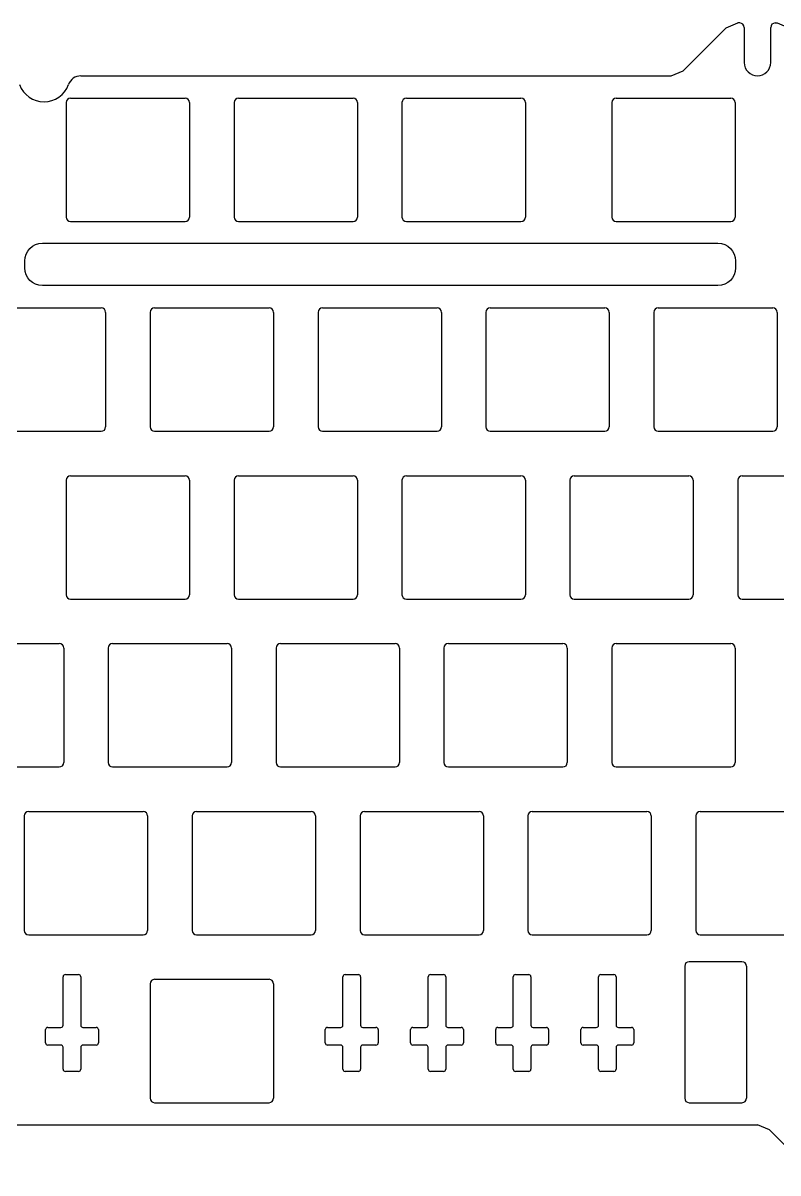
# Model space of a CAD drawing. Extents: x 0 to 348, y -125 to 6.
# Drawn here: x 121.4 to 207.1, y -124.5 to 6 of the extents above; entities that cross this region are included whole.
import ezdxf

# ---------------------------------------------------------------- set-up
doc = ezdxf.new("R2010")
doc.units = 0
doc.header["$MEASUREMENT"] = 0
doc.layers.get('0').update_dxf_attribs({"linetype": 'CONTINUOUS'})

msp = doc.modelspace()

# ---------------------------------------------------------------- linework, layer by layer
at = {"color": 0}
for p, q in [((201.25, 5.46), (196.36, 0.57)), ((202.79, 6), (202.55, 6)), ((203.29, 5.5), (203.29, 1.5)), ((206.29, 1.5), (206.29, 5.5)), ((206.79, 6), (207.02, 6)), ((128.01, 0), (194.98, 0)), ((126.85, -2.52), (139.85, -2.52)), ((126.85, -2.52), (139.85, -2.52)), ((145.9, -2.52), (158.9, -2.52)), ((145.9, -2.52), (158.9, -2.52)), ((164.95, -2.52), (177.95, -2.52)), ((164.95, -2.52), (177.95, -2.52)), ((188.76, -2.52), (201.76, -2.52)), ((188.76, -2.52), (201.76, -2.52)), ((126.35, -3.02), (126.35, -16.02)), ((126.35, -3.02), (126.35, -16.02)), ((140.35, -3.02), (140.35, -16.02)), ((140.35, -3.02), (140.35, -16.02)), ((145.4, -3.02), (145.4, -16.02)), ((145.4, -3.02), (145.4, -16.02)), ((159.4, -3.02), (159.4, -16.02)), ((159.4, -3.02), (159.4, -16.02)), ((164.45, -3.02), (164.45, -16.02)), ((164.45, -3.02), (164.45, -16.02)), ((178.45, -3.02), (178.45, -16.02)), ((178.45, -3.02), (178.45, -16.02)), ((188.26, -3.02), (188.26, -16.02)), ((188.26, -3.02), (188.26, -16.02)), ((202.26, -3.02), (202.26, -16.02)), ((202.26, -3.02), (202.26, -16.02)), ((126.85, -16.52), (139.85, -16.52)), ((126.85, -16.52), (139.85, -16.52)), ((145.9, -16.52), (158.9, -16.52)), ((145.9, -16.52), (158.9, -16.52)), ((164.95, -16.52), (177.95, -16.52)), ((164.95, -16.52), (177.95, -16.52)), ((188.76, -16.52), (201.76, -16.52)), ((188.76, -16.52), (201.76, -16.52)), ((117.33, -26.34), (130.32, -26.34)), ((117.33, -26.34), (130.32, -26.34)), ((130.82, -26.84), (130.82, -39.84)), ((130.82, -26.84), (130.82, -39.84)), ((135.88, -26.84), (135.88, -39.84)), ((135.88, -26.84), (135.88, -39.84)), ((136.38, -26.34), (149.38, -26.34)), ((136.38, -26.34), (149.38, -26.34)), ((149.88, -26.84), (149.88, -39.84)), ((149.88, -26.84), (149.88, -39.84)), ((154.93, -26.84), (154.93, -39.84)), ((154.93, -26.84), (154.93, -39.84)), ((155.43, -26.34), (168.43, -26.34)), ((155.43, -26.34), (168.43, -26.34)), ((168.93, -26.84), (168.93, -39.84)), ((168.93, -26.84), (168.93, -39.84)), ((173.97, -26.84), (173.97, -39.84)), ((173.97, -26.84), (173.97, -39.84)), ((174.47, -26.34), (187.47, -26.34)), ((174.47, -26.34), (187.47, -26.34)), ((187.97, -26.84), (187.97, -39.84)), ((187.97, -26.84), (187.97, -39.84)), ((193.03, -26.84), (193.03, -39.84)), ((193.03, -26.84), (193.03, -39.84)), ((193.53, -26.34), (206.53, -26.34)), ((193.53, -26.34), (206.53, -26.34)), ((207.03, -26.84), (207.03, -39.84)), ((207.03, -26.84), (207.03, -39.84)), ((117.33, -40.34), (130.32, -40.34)), ((117.33, -40.34), (130.32, -40.34)), ((136.38, -40.34), (149.38, -40.34)), ((136.38, -40.34), (149.38, -40.34)), ((155.43, -40.34), (168.43, -40.34)), ((155.43, -40.34), (168.43, -40.34)), ((174.47, -40.34), (187.47, -40.34)), ((174.47, -40.34), (187.47, -40.34)), ((193.53, -40.34), (206.53, -40.34)), ((193.53, -40.34), (206.53, -40.34)), ((126.85, -45.39), (139.85, -45.39)), ((126.85, -45.39), (139.85, -45.39)), ((145.9, -45.39), (158.9, -45.39)), ((145.9, -45.39), (158.9, -45.39)), ((164.95, -45.39), (177.95, -45.39)), ((164.95, -45.39), (177.95, -45.39)), ((184, -45.39), (197, -45.39)), ((184, -45.39), (197, -45.39)), ((203.05, -45.39), (216.05, -45.39)), ((203.05, -45.39), (216.05, -45.39)), ((126.35, -45.89), (126.35, -58.89)), ((126.35, -45.89), (126.35, -58.89)), ((140.35, -45.89), (140.35, -58.89)), ((140.35, -45.89), (140.35, -58.89)), ((145.4, -45.89), (145.4, -58.89)), ((145.4, -45.89), (145.4, -58.89)), ((159.4, -45.89), (159.4, -58.89)), ((159.4, -45.89), (159.4, -58.89)), ((164.45, -45.89), (164.45, -58.89)), ((164.45, -45.89), (164.45, -58.89)), ((178.45, -45.89), (178.45, -58.89)), ((178.45, -45.89), (178.45, -58.89)), ((183.5, -45.89), (183.5, -58.89)), ((183.5, -45.89), (183.5, -58.89)), ((197.5, -45.89), (197.5, -58.89)), ((197.5, -45.89), (197.5, -58.89)), ((202.55, -45.89), (202.55, -58.89)), ((202.55, -45.89), (202.55, -58.89)), ((126.85, -59.39), (139.85, -59.39)), ((126.85, -59.39), (139.85, -59.39)), ((145.9, -59.39), (158.9, -59.39)), ((145.9, -59.39), (158.9, -59.39)), ((164.95, -59.39), (177.95, -59.39)), ((164.95, -59.39), (177.95, -59.39)), ((184, -59.39), (197, -59.39)), ((184, -59.39), (197, -59.39)), ((203.05, -59.39), (216.05, -59.39)), ((203.05, -59.39), (216.05, -59.39)), ((112.56, -64.44), (125.56, -64.44)), ((112.56, -64.44), (125.56, -64.44)), ((126.06, -64.94), (126.06, -77.94)), ((126.06, -64.94), (126.06, -77.94)), ((131.11, -64.94), (131.11, -77.94)), ((131.11, -64.94), (131.11, -77.94)), ((131.61, -64.44), (144.61, -64.44)), ((131.61, -64.44), (144.61, -64.44)), ((145.11, -64.94), (145.11, -77.94)), ((145.11, -64.94), (145.11, -77.94)), ((150.16, -64.94), (150.16, -77.94)), ((150.16, -64.94), (150.16, -77.94)), ((150.66, -64.44), (163.66, -64.44)), ((150.66, -64.44), (163.66, -64.44)), ((164.16, -64.94), (164.16, -77.94)), ((164.16, -64.94), (164.16, -77.94)), ((169.21, -64.94), (169.21, -77.94)), ((169.21, -64.94), (169.21, -77.94)), ((169.71, -64.44), (182.71, -64.44)), ((169.71, -64.44), (182.71, -64.44)), ((183.21, -64.94), (183.21, -77.94)), ((183.21, -64.94), (183.21, -77.94)), ((188.26, -64.94), (188.26, -77.94)), ((188.26, -64.94), (188.26, -77.94)), ((188.76, -64.44), (201.76, -64.44)), ((188.76, -64.44), (201.76, -64.44)), ((202.26, -64.94), (202.26, -77.94)), ((202.26, -64.94), (202.26, -77.94)), ((112.56, -78.44), (125.56, -78.44)), ((112.56, -78.44), (125.56, -78.44)), ((131.61, -78.44), (144.61, -78.44)), ((131.61, -78.44), (144.61, -78.44)), ((150.66, -78.44), (163.66, -78.44)), ((150.66, -78.44), (163.66, -78.44)), ((169.71, -78.44), (182.71, -78.44)), ((169.71, -78.44), (182.71, -78.44)), ((188.76, -78.44), (201.76, -78.44)), ((188.76, -78.44), (201.76, -78.44)), ((122.09, -83.49), (135.09, -83.49)), ((122.09, -83.49), (135.09, -83.49)), ((141.14, -83.49), (154.14, -83.49)), ((141.14, -83.49), (154.14, -83.49)), ((160.19, -83.49), (173.19, -83.49)), ((160.19, -83.49), (173.19, -83.49)), ((179.24, -83.49), (192.24, -83.49)), ((179.24, -83.49), (192.24, -83.49)), ((198.29, -83.49), (211.29, -83.49)), ((198.29, -83.49), (211.29, -83.49)), ((121.59, -83.99), (121.59, -96.99)), ((121.59, -83.99), (121.59, -96.99)), ((135.59, -83.99), (135.59, -96.99)), ((135.59, -83.99), (135.59, -96.99)), ((140.64, -83.99), (140.64, -96.99)), ((140.64, -83.99), (140.64, -96.99)), ((154.64, -83.99), (154.64, -96.99)), ((154.64, -83.99), (154.64, -96.99)), ((159.69, -83.99), (159.69, -96.99)), ((159.69, -83.99), (159.69, -96.99)), ((173.69, -83.99), (173.69, -96.99)), ((173.69, -83.99), (173.69, -96.99)), ((178.74, -83.99), (178.74, -96.99)), ((178.74, -83.99), (178.74, -96.99)), ((192.74, -83.99), (192.74, -96.99)), ((192.74, -83.99), (192.74, -96.99)), ((197.79, -83.99), (197.79, -96.99)), ((197.79, -83.99), (197.79, -96.99)), ((122.09, -97.49), (135.09, -97.49)), ((122.09, -97.49), (135.09, -97.49)), ((141.14, -97.49), (154.14, -97.49)), ((141.14, -97.49), (154.14, -97.49)), ((160.19, -97.49), (173.19, -97.49)), ((160.19, -97.49), (173.19, -97.49)), ((179.24, -97.49), (192.24, -97.49)), ((179.24, -97.49), (192.24, -97.49)), ((198.29, -97.49), (211.29, -97.49)), ((198.29, -97.49), (211.29, -97.49)), ((196.53, -101.04), (196.53, -116.04)), ((196.53, -101.04), (196.53, -116.04)), ((203.03, -100.54), (197.03, -100.54)), ((203.03, -100.54), (197.03, -100.54)), ((203.53, -101.04), (203.53, -116.04)), ((203.53, -101.04), (203.53, -116.04)), ((126, -107.75), (126, -102.25)), ((126, -107.75), (126, -102.25)), ((126.25, -102), (127.75, -102)), ((126.25, -102), (127.75, -102)), ((128, -102.25), (128, -107.75)), ((128, -102.25), (128, -107.75)), ((135.88, -103.04), (135.88, -116.04)), ((135.88, -103.04), (135.88, -116.04)), ((136.38, -102.54), (149.38, -102.54)), ((136.38, -102.54), (149.38, -102.54)), ((149.88, -103.04), (149.88, -116.04)), ((149.88, -103.04), (149.88, -116.04)), ((157.75, -107.75), (157.75, -102.25)), ((157.75, -107.75), (157.75, -102.25)), ((158, -102), (159.5, -102)), ((158, -102), (159.5, -102)), ((159.75, -102.25), (159.75, -107.75)), ((159.75, -102.25), (159.75, -107.75)), ((167.42, -107.75), (167.42, -102.25)), ((167.42, -107.75), (167.42, -102.25)), ((167.67, -102), (169.17, -102)), ((167.67, -102), (169.17, -102)), ((169.42, -102.25), (169.42, -107.75)), ((169.42, -102.25), (169.42, -107.75)), ((177.08, -107.75), (177.08, -102.25)), ((177.08, -107.75), (177.08, -102.25)), ((177.33, -102), (178.83, -102)), ((177.33, -102), (178.83, -102)), ((179.08, -102.25), (179.08, -107.75)), ((179.08, -102.25), (179.08, -107.75)), ((186.75, -107.75), (186.75, -102.25)), ((186.75, -107.75), (186.75, -102.25)), ((187, -102), (188.5, -102)), ((187, -102), (188.5, -102)), ((188.75, -102.25), (188.75, -107.75)), ((188.75, -102.25), (188.75, -107.75)), ((124, -109.75), (124, -108.25)), ((124, -109.75), (124, -108.25)), ((124.25, -108), (125.75, -108)), ((124.25, -108), (125.75, -108)), ((128.25, -108), (129.75, -108)), ((128.25, -108), (129.75, -108)), ((130, -108.25), (130, -109.75)), ((130, -108.25), (130, -109.75)), ((155.75, -109.75), (155.75, -108.25)), ((155.75, -109.75), (155.75, -108.25)), ((156, -108), (157.5, -108)), ((156, -108), (157.5, -108)), ((160, -108), (161.5, -108)), ((160, -108), (161.5, -108)), ((161.75, -108.25), (161.75, -109.75)), ((161.75, -108.25), (161.75, -109.75)), ((165.42, -109.75), (165.42, -108.25)), ((165.42, -109.75), (165.42, -108.25)), ((165.67, -108), (167.17, -108)), ((165.67, -108), (167.17, -108)), ((169.67, -108), (171.17, -108)), ((169.67, -108), (171.17, -108)), ((171.42, -108.25), (171.42, -109.75)), ((171.42, -108.25), (171.42, -109.75)), ((175.08, -109.75), (175.08, -108.25)), ((175.08, -109.75), (175.08, -108.25)), ((175.33, -108), (176.83, -108)), ((175.33, -108), (176.83, -108)), ((179.33, -108), (180.83, -108)), ((179.33, -108), (180.83, -108)), ((181.08, -108.25), (181.08, -109.75)), ((181.08, -108.25), (181.08, -109.75)), ((184.75, -109.75), (184.75, -108.25)), ((184.75, -109.75), (184.75, -108.25)), ((185, -108), (186.5, -108)), ((185, -108), (186.5, -108)), ((189, -108), (190.5, -108)), ((189, -108), (190.5, -108)), ((190.75, -108.25), (190.75, -109.75)), ((190.75, -108.25), (190.75, -109.75)), ((125.75, -110), (124.25, -110)), ((125.75, -110), (124.25, -110)), ((126, -112.75), (126, -110.25)), ((126, -112.75), (126, -110.25)), ((128, -110.25), (128, -112.75)), ((128, -110.25), (128, -112.75)), ((129.75, -110), (128.25, -110)), ((129.75, -110), (128.25, -110)), ((157.5, -110), (156, -110)), ((157.5, -110), (156, -110)), ((157.75, -112.75), (157.75, -110.25)), ((157.75, -112.75), (157.75, -110.25)), ((159.75, -110.25), (159.75, -112.75)), ((159.75, -110.25), (159.75, -112.75)), ((161.5, -110), (160, -110)), ((161.5, -110), (160, -110)), ((167.17, -110), (165.67, -110)), ((167.17, -110), (165.67, -110)), ((167.42, -112.75), (167.42, -110.25)), ((167.42, -112.75), (167.42, -110.25)), ((169.42, -110.25), (169.42, -112.75)), ((169.42, -110.25), (169.42, -112.75)), ((171.17, -110), (169.67, -110)), ((171.17, -110), (169.67, -110)), ((176.83, -110), (175.33, -110)), ((176.83, -110), (175.33, -110)), ((177.08, -112.75), (177.08, -110.25)), ((177.08, -112.75), (177.08, -110.25)), ((179.08, -110.25), (179.08, -112.75)), ((179.08, -110.25), (179.08, -112.75)), ((180.83, -110), (179.33, -110)), ((180.83, -110), (179.33, -110)), ((186.5, -110), (185, -110)), ((186.5, -110), (185, -110)), ((186.75, -112.75), (186.75, -110.25)), ((186.75, -112.75), (186.75, -110.25)), ((188.75, -110.25), (188.75, -112.75)), ((188.75, -110.25), (188.75, -112.75)), ((190.5, -110), (189, -110)), ((190.5, -110), (189, -110)), ((127.75, -113), (126.25, -113)), ((127.75, -113), (126.25, -113)), ((159.5, -113), (158, -113)), ((159.5, -113), (158, -113)), ((169.17, -113), (167.67, -113)), ((169.17, -113), (167.67, -113)), ((178.83, -113), (177.33, -113)), ((178.83, -113), (177.33, -113)), ((188.5, -113), (187, -113)), ((188.5, -113), (187, -113)), ((136.38, -116.54), (149.38, -116.54)), ((136.38, -116.54), (149.38, -116.54)), ((197.03, -116.54), (203.03, -116.54)), ((197.03, -116.54), (203.03, -116.54)), ((103.49, -119.06), (204.78, -119.06)), ((211.05, -124.52), (206.16, -119.64))]:
    msp.add_line(p, q, dxfattribs=at)
for points in [[(201.25, 5.46), (202.55, 6)], [(207.02, 6), (208.33, 5.46)], [(194.98, 0), (196.36, 0.57)], [(206.16, -119.64), (204.78, -119.06)]]:
    msp.add_lwpolyline(points, dxfattribs=at)
for points in [[(121.65, -21, -0.4142), (123.65, -19)], [(200.3, -19, -0.4142), (202.3, -21)], [(123.65, -23.8, -0.414212), (121.65, -21.8)], [(202.3, -21.8, -0.4142), (200.3, -23.8)]]:
    msp.add_lwpolyline(points, format="xyb")
for points in [[(123.65, -19), (200.3, -19)], [(121.65, -21.8), (121.65, -21)], [(202.3, -21), (202.3, -21.8)], [(200.3, -23.8), (123.65, -23.8)]]:
    msp.add_lwpolyline(points)
for centre, radius, start, end in [((202.79, 5.5), 0.5, 0, 90), ((206.79, 5.5), 0.5, 90, 180), ((204.79, 1.5), 1.5, 180, 0), ((128.01, -1.5), 1.5, 90, 160.301), ((128.01, -1.5), 1.5, 90, 160.301), ((123.83, 0), 2.95, 199.699, 340.301), ((123.83, 0), 2.95, 199.699, 340.301), ((126.85, -3.02), 0.5, 90, 180), ((126.85, -3.02), 0.5, 90, 180), ((139.85, -3.02), 0.5, 0, 90), ((139.85, -3.02), 0.5, 0, 90), ((145.9, -3.02), 0.5, 90, 180), ((145.9, -3.02), 0.5, 90, 180), ((158.9, -3.02), 0.5, 0, 90), ((158.9, -3.02), 0.5, 0, 90), ((164.95, -3.02), 0.5, 90, 180), ((164.95, -3.02), 0.5, 90, 180), ((177.95, -3.02), 0.5, 0, 90), ((177.95, -3.02), 0.5, 0, 90), ((188.76, -3.02), 0.5, 90, 180), ((188.76, -3.02), 0.5, 90, 180), ((201.76, -3.02), 0.5, 0, 90), ((201.76, -3.02), 0.5, 0, 90), ((126.85, -16.02), 0.5, 180, 270), ((126.85, -16.02), 0.5, 180, 270), ((139.85, -16.02), 0.5, 270, 0), ((139.85, -16.02), 0.5, 270, 0), ((145.9, -16.02), 0.5, 180, 270), ((145.9, -16.02), 0.5, 180, 270), ((158.9, -16.02), 0.5, 270, 0), ((158.9, -16.02), 0.5, 270, 0), ((164.95, -16.02), 0.5, 180, 270), ((164.95, -16.02), 0.5, 180, 270), ((177.95, -16.02), 0.5, 270, 0), ((177.95, -16.02), 0.5, 270, 0), ((188.76, -16.02), 0.5, 180, 270), ((188.76, -16.02), 0.5, 180, 270), ((201.76, -16.02), 0.5, 270, 0), ((201.76, -16.02), 0.5, 270, 0), ((130.32, -26.84), 0.5, 0, 90), ((130.32, -26.84), 0.5, 0, 90), ((136.38, -26.84), 0.5, 90, 180), ((136.38, -26.84), 0.5, 90, 180), ((149.38, -26.84), 0.5, 0, 90), ((149.38, -26.84), 0.5, 0, 90), ((155.43, -26.84), 0.5, 90, 180), ((155.43, -26.84), 0.5, 90, 180), ((168.43, -26.84), 0.5, 0, 90), ((168.43, -26.84), 0.5, 0, 90), ((174.47, -26.84), 0.5, 90, 180), ((174.47, -26.84), 0.5, 90, 180), ((187.47, -26.84), 0.5, 0, 90), ((187.47, -26.84), 0.5, 0, 90), ((193.53, -26.84), 0.5, 90, 180), ((193.53, -26.84), 0.5, 90, 180), ((206.53, -26.84), 0.5, 0, 90), ((206.53, -26.84), 0.5, 0, 90), ((130.32, -39.84), 0.5, 270, 0), ((130.32, -39.84), 0.5, 270, 0), ((136.38, -39.84), 0.5, 180, 270), ((136.38, -39.84), 0.5, 180, 270), ((149.38, -39.84), 0.5, 270, 0), ((149.38, -39.84), 0.5, 270, 0), ((155.43, -39.84), 0.5, 180, 270), ((155.43, -39.84), 0.5, 180, 270), ((168.43, -39.84), 0.5, 270, 0), ((168.43, -39.84), 0.5, 270, 0), ((174.47, -39.84), 0.5, 180, 270), ((174.47, -39.84), 0.5, 180, 270), ((187.47, -39.84), 0.5, 270, 0), ((187.47, -39.84), 0.5, 270, 0), ((193.53, -39.84), 0.5, 180, 270), ((193.53, -39.84), 0.5, 180, 270), ((206.53, -39.84), 0.5, 270, 0), ((206.53, -39.84), 0.5, 270, 0), ((126.85, -45.89), 0.5, 90, 180), ((126.85, -45.89), 0.5, 90, 180), ((139.85, -45.89), 0.5, 0, 90), ((139.85, -45.89), 0.5, 0, 90), ((145.9, -45.89), 0.5, 90, 180), ((145.9, -45.89), 0.5, 90, 180), ((158.9, -45.89), 0.5, 0, 90), ((158.9, -45.89), 0.5, 0, 90), ((164.95, -45.89), 0.5, 90, 180), ((164.95, -45.89), 0.5, 90, 180), ((177.95, -45.89), 0.5, 0, 90), ((177.95, -45.89), 0.5, 0, 90), ((184, -45.89), 0.5, 90, 180), ((184, -45.89), 0.5, 90, 180), ((197, -45.89), 0.5, 0, 90), ((197, -45.89), 0.5, 0, 90), ((203.05, -45.89), 0.5, 90, 180), ((203.05, -45.89), 0.5, 90, 180), ((126.85, -58.89), 0.5, 180, 270), ((126.85, -58.89), 0.5, 180, 270), ((139.85, -58.89), 0.5, 270, 0), ((139.85, -58.89), 0.5, 270, 0), ((145.9, -58.89), 0.5, 180, 270), ((145.9, -58.89), 0.5, 180, 270), ((158.9, -58.89), 0.5, 270, 0), ((158.9, -58.89), 0.5, 270, 0), ((164.95, -58.89), 0.5, 180, 270), ((164.95, -58.89), 0.5, 180, 270), ((177.95, -58.89), 0.5, 270, 0), ((177.95, -58.89), 0.5, 270, 0), ((184, -58.89), 0.5, 180, 270), ((184, -58.89), 0.5, 180, 270), ((197, -58.89), 0.5, 270, 0), ((197, -58.89), 0.5, 270, 0), ((203.05, -58.89), 0.5, 180, 270), ((203.05, -58.89), 0.5, 180, 270), ((125.56, -64.94), 0.5, 0, 90), ((125.56, -64.94), 0.5, 0, 90), ((131.61, -64.94), 0.5, 90, 180), ((131.61, -64.94), 0.5, 90, 180), ((144.61, -64.94), 0.5, 0, 90), ((144.61, -64.94), 0.5, 0, 90), ((150.66, -64.94), 0.5, 90, 180), ((150.66, -64.94), 0.5, 90, 180), ((163.66, -64.94), 0.5, 0, 90), ((163.66, -64.94), 0.5, 0, 90), ((169.71, -64.94), 0.5, 90, 180), ((169.71, -64.94), 0.5, 90, 180), ((182.71, -64.94), 0.5, 0, 90), ((182.71, -64.94), 0.5, 0, 90), ((188.76, -64.94), 0.5, 90, 180), ((188.76, -64.94), 0.5, 90, 180), ((201.76, -64.94), 0.5, 0, 90), ((201.76, -64.94), 0.5, 0, 90), ((125.56, -77.94), 0.5, 270, 0), ((125.56, -77.94), 0.5, 270, 0), ((131.61, -77.94), 0.5, 180, 270), ((131.61, -77.94), 0.5, 180, 270), ((144.61, -77.94), 0.5, 270, 0), ((144.61, -77.94), 0.5, 270, 0), ((150.66, -77.94), 0.5, 180, 270), ((150.66, -77.94), 0.5, 180, 270), ((163.66, -77.94), 0.5, 270, 0), ((163.66, -77.94), 0.5, 270, 0), ((169.71, -77.94), 0.5, 180, 270), ((169.71, -77.94), 0.5, 180, 270), ((182.71, -77.94), 0.5, 270, 0), ((182.71, -77.94), 0.5, 270, 0), ((188.76, -77.94), 0.5, 180, 270), ((188.76, -77.94), 0.5, 180, 270), ((201.76, -77.94), 0.5, 270, 0), ((201.76, -77.94), 0.5, 270, 0), ((122.09, -83.99), 0.5, 90, 180), ((122.09, -83.99), 0.5, 90, 180), ((135.09, -83.99), 0.5, 0, 90), ((135.09, -83.99), 0.5, 0, 90), ((141.14, -83.99), 0.5, 90, 180), ((141.14, -83.99), 0.5, 90, 180), ((154.14, -83.99), 0.5, 0, 90), ((154.14, -83.99), 0.5, 0, 90), ((160.19, -83.99), 0.5, 90, 180), ((160.19, -83.99), 0.5, 90, 180), ((173.19, -83.99), 0.5, 0, 90), ((173.19, -83.99), 0.5, 0, 90), ((179.24, -83.99), 0.5, 90, 180), ((179.24, -83.99), 0.5, 90, 180), ((192.24, -83.99), 0.5, 0, 90), ((192.24, -83.99), 0.5, 0, 90), ((198.29, -83.99), 0.5, 90, 180), ((198.29, -83.99), 0.5, 90, 180), ((122.09, -96.99), 0.5, 180, 270), ((122.09, -96.99), 0.5, 180, 270), ((135.09, -96.99), 0.5, 270, 0), ((135.09, -96.99), 0.5, 270, 0), ((141.14, -96.99), 0.5, 180, 270), ((141.14, -96.99), 0.5, 180, 270), ((154.14, -96.99), 0.5, 270, 0), ((154.14, -96.99), 0.5, 270, 0), ((160.19, -96.99), 0.5, 180, 270), ((160.19, -96.99), 0.5, 180, 270), ((173.19, -96.99), 0.5, 270, 0), ((173.19, -96.99), 0.5, 270, 0), ((179.24, -96.99), 0.5, 180, 270), ((179.24, -96.99), 0.5, 180, 270), ((192.24, -96.99), 0.5, 270, 0), ((192.24, -96.99), 0.5, 270, 0), ((198.29, -96.99), 0.5, 180, 270), ((198.29, -96.99), 0.5, 180, 270), ((197.03, -101.04), 0.5, 90, 180), ((197.03, -101.04), 0.5, 90, 180), ((203.03, -101.04), 0.5, 0, 90), ((203.03, -101.04), 0.5, 0, 90), ((126.25, -102.25), 0.25, 90, 180), ((126.25, -102.25), 0.25, 90, 180), ((127.75, -102.25), 0.25, 0, 90), ((127.75, -102.25), 0.25, 0, 90), ((136.38, -103.04), 0.5, 90, 180), ((136.38, -103.04), 0.5, 90, 180), ((149.38, -103.04), 0.5, 0, 90), ((149.38, -103.04), 0.5, 0, 90), ((158, -102.25), 0.25, 90, 180), ((158, -102.25), 0.25, 90, 180), ((159.5, -102.25), 0.25, 0, 90), ((159.5, -102.25), 0.25, 0, 90), ((167.67, -102.25), 0.25, 90, 180), ((167.67, -102.25), 0.25, 90, 180), ((169.17, -102.25), 0.25, 0, 90), ((169.17, -102.25), 0.25, 0, 90), ((177.33, -102.25), 0.25, 90, 180), ((177.33, -102.25), 0.25, 90, 180), ((178.83, -102.25), 0.25, 0, 90), ((178.83, -102.25), 0.25, 0, 90), ((187, -102.25), 0.25, 90, 180), ((187, -102.25), 0.25, 90, 180), ((188.5, -102.25), 0.25, 0, 90), ((188.5, -102.25), 0.25, 0, 90), ((124.25, -108.25), 0.25, 90, 180), ((124.25, -108.25), 0.25, 90, 180), ((125.75, -107.75), 0.25, 270, 0), ((125.75, -107.75), 0.25, 270, 0), ((128.25, -107.75), 0.25, 180, 270), ((128.25, -107.75), 0.25, 180, 270), ((129.75, -108.25), 0.25, 0, 90), ((129.75, -108.25), 0.25, 0, 90), ((156, -108.25), 0.25, 90, 180), ((156, -108.25), 0.25, 90, 180), ((157.5, -107.75), 0.25, 270, 0), ((157.5, -107.75), 0.25, 270, 0), ((160, -107.75), 0.25, 180, 270), ((160, -107.75), 0.25, 180, 270), ((161.5, -108.25), 0.25, 0, 90), ((161.5, -108.25), 0.25, 0, 90), ((165.67, -108.25), 0.25, 90, 180), ((165.67, -108.25), 0.25, 90, 180), ((167.17, -107.75), 0.25, 270, 0), ((167.17, -107.75), 0.25, 270, 0), ((169.67, -107.75), 0.25, 180, 270), ((169.67, -107.75), 0.25, 180, 270), ((171.17, -108.25), 0.25, 0, 90), ((171.17, -108.25), 0.25, 0, 90), ((175.33, -108.25), 0.25, 90, 180), ((175.33, -108.25), 0.25, 90, 180), ((176.83, -107.75), 0.25, 270, 0), ((176.83, -107.75), 0.25, 270, 0), ((179.33, -107.75), 0.25, 180, 270), ((179.33, -107.75), 0.25, 180, 270), ((180.83, -108.25), 0.25, 0, 90), ((180.83, -108.25), 0.25, 0, 90), ((185, -108.25), 0.25, 90, 180), ((185, -108.25), 0.25, 90, 180), ((186.5, -107.75), 0.25, 270, 0), ((186.5, -107.75), 0.25, 270, 0), ((189, -107.75), 0.25, 180, 270), ((189, -107.75), 0.25, 180, 270), ((190.5, -108.25), 0.25, 0, 90), ((190.5, -108.25), 0.25, 0, 90), ((124.25, -109.75), 0.25, 180, 270), ((124.25, -109.75), 0.25, 180, 270), ((125.75, -110.25), 0.25, 0, 90), ((125.75, -110.25), 0.25, 0, 90), ((128.25, -110.25), 0.25, 90, 180), ((128.25, -110.25), 0.25, 90, 180), ((129.75, -109.75), 0.25, 270, 0), ((129.75, -109.75), 0.25, 270, 0), ((156, -109.75), 0.25, 180, 270), ((156, -109.75), 0.25, 180, 270), ((157.5, -110.25), 0.25, 0, 90), ((157.5, -110.25), 0.25, 0, 90), ((160, -110.25), 0.25, 90, 180), ((160, -110.25), 0.25, 90, 180), ((161.5, -109.75), 0.25, 270, 0), ((161.5, -109.75), 0.25, 270, 0), ((165.67, -109.75), 0.25, 180, 270), ((165.67, -109.75), 0.25, 180, 270), ((167.17, -110.25), 0.25, 0, 90), ((167.17, -110.25), 0.25, 0, 90), ((169.67, -110.25), 0.25, 90, 180), ((169.67, -110.25), 0.25, 90, 180), ((171.17, -109.75), 0.25, 270, 0), ((171.17, -109.75), 0.25, 270, 0), ((175.33, -109.75), 0.25, 180, 270), ((175.33, -109.75), 0.25, 180, 270), ((176.83, -110.25), 0.25, 0, 90), ((176.83, -110.25), 0.25, 0, 90), ((179.33, -110.25), 0.25, 90, 180), ((179.33, -110.25), 0.25, 90, 180), ((180.83, -109.75), 0.25, 270, 0), ((180.83, -109.75), 0.25, 270, 0), ((185, -109.75), 0.25, 180, 270), ((185, -109.75), 0.25, 180, 270), ((186.5, -110.25), 0.25, 0, 90), ((186.5, -110.25), 0.25, 0, 90), ((189, -110.25), 0.25, 90, 180), ((189, -110.25), 0.25, 90, 180), ((190.5, -109.75), 0.25, 270, 0), ((190.5, -109.75), 0.25, 270, 0), ((126.25, -112.75), 0.25, 180, 270), ((126.25, -112.75), 0.25, 180, 270), ((127.75, -112.75), 0.25, 270, 0), ((127.75, -112.75), 0.25, 270, 0), ((158, -112.75), 0.25, 180, 270), ((158, -112.75), 0.25, 180, 270), ((159.5, -112.75), 0.25, 270, 0), ((159.5, -112.75), 0.25, 270, 0), ((167.67, -112.75), 0.25, 180, 270), ((167.67, -112.75), 0.25, 180, 270), ((169.17, -112.75), 0.25, 270, 0), ((169.17, -112.75), 0.25, 270, 0), ((177.33, -112.75), 0.25, 180, 270), ((177.33, -112.75), 0.25, 180, 270), ((178.83, -112.75), 0.25, 270, 0), ((178.83, -112.75), 0.25, 270, 0), ((187, -112.75), 0.25, 180, 270), ((187, -112.75), 0.25, 180, 270), ((188.5, -112.75), 0.25, 270, 0), ((188.5, -112.75), 0.25, 270, 0), ((136.38, -116.04), 0.5, 180, 270), ((136.38, -116.04), 0.5, 180, 270), ((149.38, -116.04), 0.5, 270, 0), ((149.38, -116.04), 0.5, 270, 0), ((197.03, -116.04), 0.5, 180, 270), ((197.03, -116.04), 0.5, 180, 270), ((203.03, -116.04), 0.5, 270, 0), ((203.03, -116.04), 0.5, 270, 0)]:
    msp.add_arc(centre, radius, start, end, dxfattribs=at)

doc.saveas('drawing.dxf')
